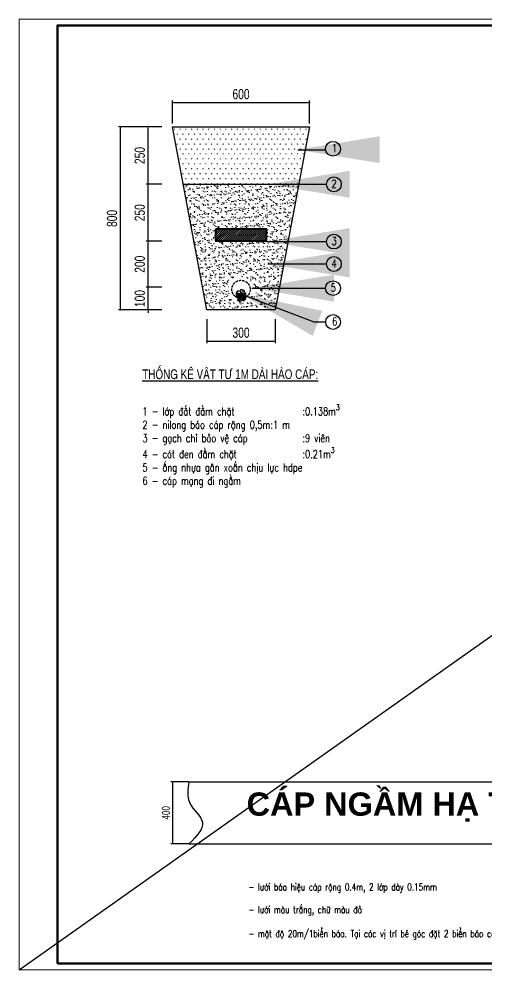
# Model space of a CAD drawing. Header units: millimetres. Extents: x -1075388 to -537338, y 70651 to 270651.
# Drawn here: x -697388 to -653516, y 97125 to 186225 of the extents above; entities that cross this region are included whole.
import ezdxf
from ezdxf.enums import TextEntityAlignment as Align

# ---------------------------------------------------------------- set-up
doc = ezdxf.new("R2010")
doc.units = ezdxf.units.MM
doc.header["$LTSCALE"] = 5
doc.linetypes.add('CENTER2', pattern=[28.575, 19.05, -3.175, 3.175, -3.175])
doc.linetypes.add('HIDDEN', pattern=[0.375, 0.25, -0.125])
doc.layers.get('0').update_dxf_attribs({"linetype": 'CENTER2'})
for name, color, linetype, lineweight in [('BICO-9-NÉT CỬA', 9, 'Continuous', 25), ('Khungten_LCDI', 7, 'Continuous', 25), ('LC Dim', 8, 'Continuous', 18), ('LC Dim @ 15', 8, 'Continuous', 18), ('LC Hatch', 252, 'Continuous', 9), ('LC Net dam2', 6, 'Continuous', 40), ('LC Net thay', 7, 'Continuous', 25), ('LC Text1', 3, 'Continuous', 20), ('LC Text2', 7, 'Continuous', 25)]:
    doc.layers.add(name, color=color, linetype=linetype, lineweight=lineweight)
doc.layers.add('Chudien', color=4, linetype='HIDDEN')
doc.layers.add('KCS_Plotter', color=11, linetype='Continuous', plot=False)
doc.styles.add('Dung', font='VNARIALN.TTF', dxfattribs={"width": 0.9, "height": 2.5})
doc.styles.add('HOATBIF', font='hoatbif.shx', dxfattribs={"width": 0.75})
doc.styles.add('Khungten', font='VHAVAN.TTF', dxfattribs={"width": 0.9, "height": 5000})
doc.styles.add('LC 3', font='vnsimli.shx', dxfattribs={"width": 0.75})
doc.styles.add('T2', font='VHARIAL.TTF', dxfattribs={"width": 0.8})
doc.styles.add('Title', font='VHBLACK.TTF')
doc.linetypes.add('ZIGZAG', pattern='A,0.00254,-5.08,[131,ltypeshp.shx,S=5.08,R=0,X=-5.08,Y=0],-10.16,[131,ltypeshp.shx,S=5.08,R=180,X=5.08,Y=0],-5.08', length=20.32254)
doc.dimstyles.new('1-100', dxfattribs={"dimscale": 100, "dimtxt": 2.5, "dimasz": 0.35, "dimexe": 0.5, "dimexo": 0, "dimgap": 0.8, "dimtad": 1, "dimdec": 0, "dimzin": 0, "dimdsep": 46, "dimtxsty": 'HOATBIF', "dimblk1": 'DOT', "dimblk2": 'DOT', "dimsah": 1, "dimcen": -1, "dimdle": 1, "dimclrd": 256, "dimclre": 256, "dimclrt": 4, "dimadec": 3, "dimazin": 2, "dimtfac": 0.333333, "dimtdec": 0, "dimtix": 1, "dimtmove": 2, "dimatfit": 3, "dimldrblk": 'DOT', "dimfxl": 1, "dimtvp": 0.833333, "dimtolj": 1, "dimtzin": 0, "dimarcsym": 0})
doc.dimstyles.new('1-100(1-50)', dxfattribs={"dimscale": 50, "dimtxt": 2.5, "dimasz": 0.35, "dimexe": 0.5, "dimexo": 0, "dimgap": 0.8, "dimtad": 1, "dimdec": 0, "dimzin": 0, "dimdsep": 46, "dimtxsty": 'HOATBIF', "dimblk1": 'DOT', "dimblk2": 'DOT', "dimsah": 1, "dimcen": -1, "dimdle": 1, "dimclrd": 256, "dimclre": 256, "dimclrt": 4, "dimadec": 3, "dimazin": 2, "dimtfac": 0.333333, "dimtdec": 0, "dimtix": 1, "dimtmove": 2, "dimatfit": 3, "dimldrblk": 'DOT', "dimfxl": 1, "dimtvp": 0.833333, "dimtolj": 1, "dimtzin": 0, "dimarcsym": 0})
doc.dimstyles.new('KT moi', dxfattribs={"dimscale": 0, "dimtxt": 2.5, "dimasz": 1.5, "dimexe": 1.25, "dimexo": 0.625, "dimgap": 1, "dimtad": 1, "dimdec": 0, "dimdsep": 46, "dimtxsty": 'Dung', "dimblk": 'OPEN30', "dimcen": 2.5, "dimclrd": 4, "dimclre": 4, "dimadec": 0, "dimazin": 0, "dimtfac": 1, "dimtdec": 0, "dimtmove": 0, "dimatfit": 3, "dimfxl": 1, "dimtolj": 1, "dimtzin": 0, "dimarcsym": 0})

# ---------------------------------------------------------------- blocks, each defined once
blk = doc.blocks.new('lcdi fix')
at = {"layer": 'Defpoints', "lineweight": 0}
blk.add_lwpolyline([(-1200, -14850), (-1200, 14850), (40800, 14850), (40800, -14850)], close=True, dxfattribs=at)
at = {"layer": 'Khungten_LCDI', "color": 5, "lineweight": 60}
blk.add_lwpolyline([(0, -14650), (0, 14650), (40600, 14650), (40600, -14650)], close=True, dxfattribs=at)
at = {"color": 7, "style": 'Khungten', "width": 0.8}
for tag, p in [('REVISION', (39499, -10746)), ('NGAYHT', (39546, -11609))]:
    blk.add_attdef(tag, text='', height=200, dxfattribs=at).set_placement(p, align=Align.CENTER)
at = {"layer": 'LC Text1', "style": 'Title', "width": 1.485915}
for tag, p, p2 in [('TENBANVE1', (36913, -8886), (40339, -8886)), ('TENBANVE2', (36913, -9562), (40339, -9562))]:
    blk.add_attdef(tag, text='', height=250, dxfattribs=at).set_placement(p, p2, align=Align.FIT)
at = {"layer": 'LC Text1', "style": 'Title', "width": 0.7}
blk.add_attdef('SOBANVE', text='', height=250, dxfattribs=at).set_placement((39562, -13896), align=Align.CENTER)
blk = doc.blocks.new('DOT')
at = {"color": 0, "linetype": 'ByBlock'}
blk.add_line((-0.5, 0), (-1, 0), dxfattribs=at)
at = {"color": 0, "linetype": 'ByBlock', "const_width": 0.5}
blk.add_lwpolyline([(-0.25, 0, 1), (0.25, 0, 1)], format="xyb", close=True, dxfattribs=at)
blk = doc.blocks.new('*D118')
at = {"layer": 'Defpoints', "color": 0, "transparency": 16777216}
for p in [(-658937.383, 144343.899), (-658938.127, 144340.994), (-658937.383, 144340.994)]:
    blk.add_point(p, dxfattribs=at)
at = {"layer": 'LC Dim', "lineweight": -2, "transparency": 16777216}
for p, q in [((-658937.383, 144343.899), (-658938.202, 144343.899)), ((-658938.127, 144343.846), (-658938.127, 144341.046)), ((-658937.383, 144340.994), (-658938.202, 144340.994))]:
    blk.add_line(p, q, dxfattribs=at)
at = {"layer": 'LC Dim', "lineweight": -2, "transparency": 16777216, "xscale": 0.0525, "yscale": 0.0525, "zscale": 0.0525}
for p, rotation in [((-658938.127, 144343.899), 90), ((-658938.127, 144340.994), 270)]:
    blk.add_blockref('DOT', p, dxfattribs=dict(at, rotation=rotation))
at = {"layer": 'LC Dim', "color": 4, "transparency": 16777216, "insert": (-658938.435, 144342.446), "char_height": 0.375, "attachment_point": 5, "rotation": 90, "style": 'HOATBIF'}
blk.add_mtext('\\A1;400', dxfattribs=at)
blk = doc.blocks.new('_Dot')
at = {"color": 0, "linetype": 'ByBlock', "lineweight": -2}
blk.add_line((-0.5, 0), (-1, 0), dxfattribs=at)
at = {"color": 0, "linetype": 'ByBlock', "const_width": 0.5}
blk.add_lwpolyline([(-0.25, 0, 1), (0.25, 0, 1)], format="xyb", close=True, dxfattribs=at)
blk = doc.blocks.new('*D112')
at = {"layer": 'Defpoints', "color": 0, "transparency": 16777216}
for p in [(13090.19, 58269.5), (13109.03, 58269.5), (13109.03, 58263.45)]:
    blk.add_point(p, dxfattribs=at)
at = {"layer": 'LC Dim', "lineweight": -2, "transparency": 16777216}
for p, q in [((13090.19, 58269.5), (13090.19, 58262.89)), ((13109.03, 58269.5), (13109.03, 58262.89)), ((13090.59, 58263.45), (13108.64, 58263.45))]:
    blk.add_line(p, q, dxfattribs=at)
at = {"layer": 'LC Dim', "lineweight": -2, "transparency": 16777216, "xscale": 0.392, "yscale": 0.392, "zscale": 0.392, "rotation": 180}
blk.add_blockref('DOT', (13090.19, 58263.45), dxfattribs=at)
at = {"layer": 'LC Dim', "lineweight": -2, "transparency": 16777216, "xscale": 0.392, "yscale": 0.392, "zscale": 0.392}
blk.add_blockref('DOT', (13109.03, 58263.45), dxfattribs=at)
at = {"layer": 'LC Dim', "color": 4, "transparency": 16777216, "insert": (13099.61, 58265.75), "char_height": 2.8, "attachment_point": 5, "style": 'HOATBIF'}
blk.add_mtext('\\A1;300', dxfattribs=at)
blk = doc.blocks.new('*D113')
at = {"layer": 'Defpoints', "color": 0, "transparency": 16777216}
for p in [(13118.45, 58328.91), (13080.77, 58323.16), (13118.45, 58323.16)]:
    blk.add_point(p, dxfattribs=at)
at = {"layer": 'LC Dim', "lineweight": -2, "transparency": 16777216}
for p, q in [((13080.77, 58323.16), (13080.77, 58329.47)), ((13081.17, 58328.91), (13118.06, 58328.91)), ((13118.45, 58323.16), (13118.45, 58329.47))]:
    blk.add_line(p, q, dxfattribs=at)
at = {"layer": 'LC Dim', "lineweight": -2, "transparency": 16777216, "xscale": 0.392, "yscale": 0.392, "zscale": 0.392, "rotation": 180}
blk.add_blockref('DOT', (13080.77, 58328.91), dxfattribs=at)
at = {"layer": 'LC Dim', "lineweight": -2, "transparency": 16777216, "xscale": 0.392, "yscale": 0.392, "zscale": 0.392}
blk.add_blockref('DOT', (13118.45, 58328.91), dxfattribs=at)
at = {"layer": 'LC Dim', "color": 4, "transparency": 16777216, "insert": (13099.61, 58331.21), "char_height": 2.8, "attachment_point": 5, "style": 'HOATBIF'}
blk.add_mtext('\\A1;600', dxfattribs=at)
blk = doc.blocks.new('_Open30')
at = {"color": 0, "linetype": 'ByBlock', "lineweight": -2}
for p, q in [((-1, 0.268), (0, 0)), ((0, 0), (-1, -0.268)), ((0, 0), (-1, 0))]:
    blk.add_line(p, q, dxfattribs=at)
blk = doc.blocks.new('*D107')
at = {"layer": 'Defpoints', "color": 0, "transparency": 16777216}
for p in [(13074.11, 58278.28), (13077.85, 58278.28), (13077.85, 58272)]:
    blk.add_point(p, dxfattribs=at)
at = {"layer": 'LC Dim', "lineweight": -2, "transparency": 16777216}
for p, q in [((13074.11, 58278.67), (13074.11, 58279.06)), ((13077.85, 58278.28), (13073.55, 58278.28)), ((13074.11, 58272), (13074.11, 58278.28)), ((13077.85, 58272), (13073.55, 58272)), ((13074.11, 58271.61), (13074.11, 58271.21))]:
    blk.add_line(p, q, dxfattribs=at)
at = {"layer": 'LC Dim', "lineweight": -2, "transparency": 16777216, "xscale": 0.392, "yscale": 0.392, "zscale": 0.392}
for p, rotation in [((13074.11, 58278.28), 270), ((13074.11, 58272), 90)]:
    blk.add_blockref('DOT', p, dxfattribs=dict(at, rotation=rotation))
at = {"layer": 'LC Dim', "color": 4, "transparency": 16777216, "insert": (13071.82, 58275.14), "char_height": 2.8, "attachment_point": 5, "rotation": 90, "style": 'HOATBIF'}
blk.add_mtext('\\A1;100', dxfattribs=at)
blk = doc.blocks.new('*D108')
at = {"layer": 'Defpoints', "color": 0, "transparency": 16777216}
for p in [(13074.11, 58290.84), (13077.85, 58290.84), (13077.85, 58278.28)]:
    blk.add_point(p, dxfattribs=at)
at = {"layer": 'LC Dim', "lineweight": -2, "transparency": 16777216}
for p, q in [((13077.85, 58290.84), (13073.55, 58290.84)), ((13074.11, 58278.67), (13074.11, 58290.44)), ((13077.85, 58278.28), (13073.55, 58278.28))]:
    blk.add_line(p, q, dxfattribs=at)
at = {"layer": 'LC Dim', "lineweight": -2, "transparency": 16777216, "xscale": 0.392, "yscale": 0.392, "zscale": 0.392}
for p, rotation in [((13074.11, 58290.84), 90), ((13074.11, 58278.28), 270)]:
    blk.add_blockref('DOT', p, dxfattribs=dict(at, rotation=rotation))
at = {"layer": 'LC Dim', "color": 4, "transparency": 16777216, "insert": (13071.82, 58284.56), "char_height": 2.8, "attachment_point": 5, "rotation": 90, "style": 'HOATBIF'}
blk.add_mtext('\\A1;200', dxfattribs=at)
blk = doc.blocks.new('*D109')
at = {"layer": 'Defpoints', "color": 0, "transparency": 16777216}
for p in [(13074.11, 58306.54), (13077.85, 58306.54), (13077.85, 58290.84)]:
    blk.add_point(p, dxfattribs=at)
at = {"layer": 'LC Dim', "lineweight": -2, "transparency": 16777216}
for p, q in [((13077.85, 58306.54), (13073.55, 58306.54)), ((13074.11, 58291.23), (13074.11, 58306.14)), ((13077.85, 58290.84), (13073.55, 58290.84))]:
    blk.add_line(p, q, dxfattribs=at)
at = {"layer": 'LC Dim', "lineweight": -2, "transparency": 16777216, "xscale": 0.392, "yscale": 0.392, "zscale": 0.392}
for p, rotation in [((13074.11, 58306.54), 90), ((13074.11, 58290.84), 270)]:
    blk.add_blockref('DOT', p, dxfattribs=dict(at, rotation=rotation))
at = {"layer": 'LC Dim', "color": 4, "transparency": 16777216, "insert": (13071.82, 58298.69), "char_height": 2.8, "attachment_point": 5, "rotation": 90, "style": 'HOATBIF'}
blk.add_mtext('\\A1;250', dxfattribs=at)
blk = doc.blocks.new('*D110')
at = {"layer": 'Defpoints', "color": 0, "transparency": 16777216}
for p in [(13074.11, 58322.24), (13077.85, 58322.24), (13077.85, 58306.54)]:
    blk.add_point(p, dxfattribs=at)
at = {"layer": 'LC Dim', "lineweight": -2, "transparency": 16777216}
for p, q in [((13077.85, 58322.24), (13073.55, 58322.24)), ((13074.11, 58306.93), (13074.11, 58321.84)), ((13077.85, 58306.54), (13073.55, 58306.54))]:
    blk.add_line(p, q, dxfattribs=at)
at = {"layer": 'LC Dim', "lineweight": -2, "transparency": 16777216, "xscale": 0.392, "yscale": 0.392, "zscale": 0.392}
for p, rotation in [((13074.11, 58322.24), 90), ((13074.11, 58306.54), 270)]:
    blk.add_blockref('DOT', p, dxfattribs=dict(at, rotation=rotation))
at = {"layer": 'LC Dim', "color": 4, "transparency": 16777216, "insert": (13071.82, 58314.39), "char_height": 2.8, "attachment_point": 5, "rotation": 90, "style": 'HOATBIF'}
blk.add_mtext('\\A1;250', dxfattribs=at)
blk = doc.blocks.new('*D111')
at = {"layer": 'Defpoints', "color": 0, "transparency": 16777216}
for p in [(13066.49, 58322.24), (13075.72, 58322.24), (13075.72, 58272)]:
    blk.add_point(p, dxfattribs=at)
at = {"layer": 'LC Dim', "lineweight": -2, "transparency": 16777216}
for p, q in [((13075.72, 58322.24), (13065.93, 58322.24)), ((13066.49, 58272.39), (13066.49, 58321.84)), ((13075.72, 58272), (13065.93, 58272))]:
    blk.add_line(p, q, dxfattribs=at)
at = {"layer": 'LC Dim', "lineweight": -2, "transparency": 16777216, "xscale": 0.392, "yscale": 0.392, "zscale": 0.392}
for p, rotation in [((13066.49, 58322.24), 90), ((13066.49, 58272), 270)]:
    blk.add_blockref('DOT', p, dxfattribs=dict(at, rotation=rotation))
at = {"layer": 'LC Dim', "color": 4, "transparency": 16777216, "insert": (13064.2, 58297.12), "char_height": 2.8, "attachment_point": 5, "rotation": 90, "style": 'HOATBIF'}
blk.add_mtext('\\A1;800', dxfattribs=at)
blk = doc.blocks.new('mb131313')
at = {"layer": 'LC Dim', "linetype": 'Continuous'}
h = blk.add_hatch(dxfattribs=at)
h.set_pattern_fill('ANSI31', color=256, scale=3.139966)
h.set_pattern_definition([(45, (-17040.1811, 79559.46403), (-0.2775364253, 0.2775364253), [])])
h.paths.add_polyline_path([(13092.71, 58294.29), (13092.71, 58290.84), (13106.52, 58290.84), (13106.52, 58294.29)])
at = {"layer": 'LC Hatch'}
h = blk.add_hatch(dxfattribs=at)
h.set_pattern_fill('SWAMP', color=256, scale=1.569983, style=0)
h.set_pattern_definition([(0, (-17040.1811, 79559.464), (0.784991554, 1.359645253), [0.19624789, -1.37373522]), (90, (-17040.083, 79559.464), (-0.784991554, 1.359645253), [0.098123944, -2.62116656]), (90, (-17040.0585, 79559.464), (-0.784991554, 1.359645253), [0.078499155, -2.64079135]), (90, (-17040.1075, 79559.464), (-0.784991554, 1.359645253), [0.078499155, -2.64079135]), (60, (-17040.0339, 79559.464), (-0.78499155, 1.359645254), [0.062799324, -1.50718378]), (120, (-17040.132, 79559.464), (-1.569983106, 6e-10), [0.062799324, -1.50718378])])
h.paths.add_polyline_path([(13080.77, 58322.24), (13083.72, 58306.54), (13115.51, 58306.54), (13118.45, 58322.24)])
h = blk.add_hatch(dxfattribs=at)
h.set_pattern_fill('AR-SAND,_O', color=256, scale=0.94199)
h.set_pattern_definition([(37.5, (-17040.1811, 79559.464), (-0.059339105, 1.81504846), [0, -1.431824594, 0, -1.60138277, 0, -1.53073353]), (7.5, (-17040.181, 79559.464), (1.66711172, 2.65843299), [0, -0.77243169, 0, -1.290526114, 0, -0.49454468]), (327.5, (-17041.3398, 79559.464), (2.93349007, 0.00533077), [0, -0.47099493, 0, -1.695581756, 0, -2.21367618]), (317.5, (-17041.3398, 79559.464), (2.8317408, 0.82676149), [0, -0.235497466, 0, -1.11154804, 0, -1.271686317])])
h.paths.add_polyline_path([(13083.72, 58306.54), (13090.19, 58272), (13109.03, 58272), (13115.51, 58306.54)])
h.paths.add_polyline_path([(13092.71, 58294.29), (13106.52, 58294.29), (13106.52, 58290.84), (13092.71, 58290.84)], flags=16)
h.paths.add_polyline_path([(13098.57, 58280.87), (13099.08, 58281), (13099.61, 58281.04), (13100.14, 58281), (13100.66, 58280.87), (13101.15, 58280.67), (13101.61, 58280.39), (13102.01, 58280.05), (13102.36, 58279.64), (13102.64, 58279.19), (13102.84, 58278.7), (13102.96, 58278.18), (13103.01, 58277.65), (13102.96, 58277.12), (13102.84, 58276.6), (13102.64, 58276.11), (13102.36, 58275.66), (13102.01, 58275.25), (13101.61, 58274.91), (13101.15, 58274.63), (13100.66, 58274.42), (13100.14, 58274.3), (13099.61, 58274.26), (13099.08, 58274.3), (13098.57, 58274.42), (13098.07, 58274.63), (13097.62, 58274.91), (13097.22, 58275.25), (13096.87, 58275.66), (13096.59, 58276.11), (13096.39, 58276.6), (13096.27, 58277.12), (13096.22, 58277.65), (13096.27, 58278.18), (13096.39, 58278.7), (13096.59, 58279.19), (13096.87, 58279.64), (13097.22, 58280.05), (13097.62, 58280.39), (13098.07, 58280.67)], flags=16)
h.paths.add_polyline_path([(13102.13, 58277.65, -1), (13097.1, 58277.65, -1)], flags=0)
at = {"layer": 'LC Net dam2', "linetype": 'Continuous'}
blk.add_lwpolyline([(13092.71, 58294.29), (13106.52, 58294.29), (13106.52, 58290.84), (13092.71, 58290.84)], close=True, dxfattribs=at)
at = {"layer": 'LC Net thay', "color": 1, "linetype": 'ZIGZAG', "ltscale": 3}
blk.add_line((13083.72, 58306.54), (13115.51, 58306.54), dxfattribs=at)
at = {"layer": 'LC Net thay', "linetype": 'Continuous'}
blk.add_lwpolyline([(13090.19, 58272), (13080.77, 58322.24), (13118.45, 58322.24), (13109.03, 58272)], close=True, dxfattribs=at)
at = {"layer": 'LC Text2', "linetype": 'ByBlock'}
for centre in [(13124.85, 58316.23), (13125.1, 58306.48), (13125.1, 58290.77), (13125.1, 58284.62), (13124.87, 58277.99), (13124.88, 58268.71)]:
    blk.add_circle(centre, 2.03, dxfattribs=at)
at = {"layer": 'LC Text1', "color": 3, "insert": (13072.54, 58246.03), "char_height": 2.1964, "width": 71.2321, "attachment_point": 1, "style": 'LC 3'}
blk.add_mtext('\\A1;1 - líp ®Êt ®Çm chÆt^I^I^I:0.138m{\\H0.7x;\\S3^ ;\\H1.4286x;\\P}2 - nilong b¸o c¸p réng 0,5m^I:1 m{\\H2.50595x; }\\P3 - g¹ch chØ b¶o vÖ c¸p^I^I:9 viªn{\\H2.02778x; }\\P4 - c¸t ®en ®Çm chÆt^I^I^I:0.21m{\\H0.7x;\\S3^ ;\\H3.11177x; }\\P5 - èng nhùa g©n xo¾n chÞu lùc hdpe{\\H2.11321x; }\\P6 - c¸p m¹ng ®i ngÇm  {\\H2.13488x; }', dxfattribs=at)
at = {"layer": 'LC Text2', "linetype": 'ByBlock', "char_height": 2.1964, "width": 7.1672, "attachment_point": 1, "style": 'LC 3'}
for s, insert in [('\\pi3.38747;1', (13121.18, 58317.49)), ('\\pi3.03448;2', (13121.43, 58307.74)), ('\\pi3.03448;3', (13121.43, 58292.02)), ('\\pi2.99526;4', (13121.43, 58285.87)), ('\\pi3.03448;5', (13121.2, 58279.25)), ('\\pi3.0737;6', (13121.54, 58269.97))]:
    blk.add_mtext(s, dxfattribs=dict(at, insert=insert))
at = {"layer": 'LC Text2', "insert": (13072.51, 58255.7), "char_height": 2.6357, "width": 49.4244, "attachment_point": 1, "style": 'T2'}
blk.add_mtext('{\\f.VnArial NarrowH|b0|i0|c0|p34;\\W0.9;\\LTHèNG K£ VËT T¦ 1M DµI HµO C¸P:}', dxfattribs=at)
at = {"layer": 'LC Dim', "color": 2}
for base, p1, p2, text, picture, middle in [((13118.45, 58328.91), (13080.77, 58323.16), (13118.45, 58323.16), '600', '*D113', (13099.61, 58331.21)), ((13109.03, 58263.45), (13090.19, 58269.5), (13109.03, 58269.5), '300', '*D112', (13099.61, 58265.75))]:
    dim = blk.add_linear_dim(base=base, p1=p1, p2=p2, text=text, dimstyle='1-100', override={"dimscale": 1.12}, dxfattribs=at)
    dim.commit()
    dim.dimension.update_dxf_attribs({"geometry": picture, "text_midpoint": middle})
for base, p1, p2, text, picture, middle in [((13066.49, 58322.24), (13075.72, 58272), (13075.72, 58322.24), '800', '*D111', (13064.2, 58297.12)), ((13074.11, 58322.24), (13077.85, 58306.54), (13077.85, 58322.24), '250', '*D110', (13071.82, 58314.39)), ((13074.11, 58306.54), (13077.85, 58290.84), (13077.85, 58306.54), '250', '*D109', (13071.82, 58298.69)), ((13074.11, 58290.84), (13077.85, 58278.28), (13077.85, 58290.84), '200', '*D108', (13071.82, 58284.56)), ((13074.11, 58278.28), (13077.85, 58272), (13077.85, 58278.28), '100', '*D107', (13071.82, 58275.14))]:
    dim = blk.add_linear_dim(base=base, p1=p1, p2=p2, angle=90, text=text, dimstyle='1-100', override={"dimscale": 1.12}, dxfattribs=at)
    dim.commit()
    dim.dimension.update_dxf_attribs({"geometry": picture, "text_midpoint": middle})
at = {"layer": 'LC Dim @ 15', "color": 2}
for points in [[(13115.19, 58315.98), (13122.84, 58315.98)], [(13106.96, 58306.48), (13120.14, 58306.48), (13123.08, 58306.48)], [(13106.96, 58290.77), (13120.14, 58290.77), (13123.08, 58290.77)], [(13106.96, 58284.62), (13120.14, 58284.62), (13123.08, 58284.62)]]:
    blk.add_leader(points, dimstyle='KT moi', override={"dimscale": 15, "dimatfit": 1}, dxfattribs=at)
at = {"color": 0, "linetype": 'ZIGZAG', "ltscale": 0.8}
blk.add_wipeout([(13099.61, 58281.04), (13100.14, 58281), (13100.66, 58280.87), (13101.15, 58280.67), (13101.61, 58280.39), (13102.01, 58280.05), (13102.36, 58279.64), (13102.64, 58279.19), (13102.84, 58278.7), (13102.96, 58278.18), (13103.01, 58277.65), (13102.96, 58277.12), (13102.84, 58276.6), (13102.64, 58276.11), (13102.36, 58275.66), (13102.01, 58275.25), (13101.61, 58274.91), (13101.15, 58274.63), (13100.66, 58274.42), (13100.14, 58274.3), (13099.61, 58274.26), (13099.08, 58274.3), (13098.57, 58274.42), (13098.07, 58274.63), (13097.62, 58274.91), (13097.22, 58275.25), (13096.87, 58275.66), (13096.59, 58276.11), (13096.39, 58276.6), (13096.27, 58277.12), (13096.22, 58277.65), (13096.27, 58278.18), (13096.39, 58278.7), (13096.59, 58279.19), (13096.87, 58279.64), (13097.22, 58280.05), (13097.62, 58280.39), (13098.07, 58280.67), (13098.57, 58280.87), (13099.08, 58281)], dxfattribs=at).dxf.layer = 'Chudien'
at = {"layer": 'Chudien'}
h = blk.add_hatch(dxfattribs=at)
h.set_pattern_fill('ANSI31', color=0, scale=0.049737, style=0)
h.set_pattern_definition([(45, (12529.71078, 58264.8545), (-0.111662895, 0.111662895), [])])
h.paths.add_polyline_path([(13098.71, 58275.99, 1), (13099.59, 58275.99, 1)])
h = blk.add_hatch(dxfattribs=at)
h.set_pattern_fill('ANSI31', color=0, scale=0.049737, style=0)
h.set_pattern_definition([(135, (13669.51815, 58264.8545), (0.111662895, 0.111662895), [])])
h.paths.add_polyline_path([(13099.64, 58275.99, 1), (13100.51, 58275.99, 1)])
h = blk.add_hatch(dxfattribs=at)
h.set_pattern_fill('ANSI31', color=0, scale=0.049737, style=0)
h.set_pattern_definition([(315, (12529.71078, 58286.14818), (-0.111662895, -0.111662895), [])])
h.paths.add_polyline_path([(13098.71, 58275.02, -1), (13099.59, 58275.02, -1)])
h = blk.add_hatch(dxfattribs=at)
h.set_pattern_fill('ANSI31', color=0, scale=0.049737, style=0)
h.set_pattern_definition([(225, (13669.51815, 58286.14818), (0.111662895, -0.111662895), [])])
h.paths.add_polyline_path([(13099.64, 58275.02, -1), (13100.51, 58275.02, -1)])
at = {"layer": 'Chudien', "color": 0, "ltscale": 0.5}
blk.add_circle((13099.61, 58277.65), 2.51, dxfattribs=at)
at = {"layer": 'Chudien', "color": 0}
for centre, radius in [((13099.61, 58276.38), 1.24), ((13099.61, 58275.5), 1.24), ((13099.15, 58276.86), 0.44), ((13099.15, 58275.99), 0.44), ((13100.08, 58276.86), 0.44), ((13100.08, 58275.99), 0.44), ((13099.15, 58275.9), 0.44), ((13099.15, 58275.02), 0.44), ((13100.08, 58275.9), 0.44), ((13100.08, 58275.02), 0.44)]:
    blk.add_circle(centre, radius, dxfattribs=at)
at = {"layer": 'LC Dim @ 15', "color": 2}
for points in [[(13099.61, 58276.38), (13119.63, 58268.71), (13122.85, 58268.71)], [(13102.6, 58277.99), (13122.84, 58277.99)]]:
    blk.add_leader(points, dimstyle='KT moi', override={"dimscale": 15, "dimatfit": 1}, dxfattribs=at)
blk = doc.blocks.new('b12121')
at = {"color": 0}
for points in [[(-658937.356, 144343.899), (-658899.12, 144343.899)], [(-658937.356, 144340.994), (-658899.12, 144340.994)]]:
    blk.add_lwpolyline(points, dxfattribs=at)
blk.add_spline([(-658937.356, 144343.899), (-658937.321, 144342.903), (-658936.724, 144342.008), (-658937.356, 144340.994)], degree=3, dxfattribs=at)
at = {"xscale": 0.1707346660818, "yscale": 0.1707346660818, "zscale": 0.1707346660818}
blk.add_blockref('mb131313', (-661171.472, 134416.95), dxfattribs=at)
at = {"color": 1, "insert": (-658934.652, 144343.398), "char_height": 1.08926, "width": 24.50268, "attachment_point": 1}
blk.add_mtext('{\\f.VnArialH|b1|i0|c0|p34;c¸p ngÇm h¹ thÕ}', dxfattribs=at)
at = {"layer": 'LC Text1', "color": 3, "style": 'LC 3', "width": 0.75}
for s, p in [('- l\xadíi b¸o hiÖu c¸p réng 0.4m, 2 líp dµy 0.15mm', (-658934.565, 144338.803)), ('- l\xadíi mµu tr¾ng, ch÷ mµu ®á', (-658934.565, 144337.741)), ('- mËt ®é 20m/1biÓn b¸o. T¹i c¸c vÞ trÝ bÎ gãc ®Æt 2 biÓn b¸o c¸p tr\xadíc vµ sau khi bÎ gãc.', (-658934.566, 144336.622))]:
    blk.add_text(s, height=0.33228, dxfattribs=at).set_placement(p)
at = {"layer": 'LC Dim'}
dim = blk.add_aligned_dim(p1=(-658937.383, 144343.899), p2=(-658937.383, 144340.994), distance=-0.744, text='400', dimstyle='1-100(1-50)', override={"dimscale": 0.15, "dimdec": 2}, dxfattribs=at)
dim.commit()
dim.dimension.update_dxf_attribs({"geometry": '*D118', "text_midpoint": (-658938.435, 144342.446)})

msp = doc.modelspace()

# ---------------------------------------------------------------- block references
at = {"layer": 'LC Net thay', "xscale": 3.00000000000254, "yscale": 3.00000000000254, "zscale": 3.00000000000254}
msp.add_blockref('lcdi fix', (-693787.672, 141674.99, 2329), dxfattribs=at)

# ---------------------------------------------------------------- next in the draw order: block references
at = {"layer": 'BICO-9-NÉT CỬA', "xscale": 2000.000000000606, "yscale": 2000.000000000606, "zscale": 2000.000000000606}
msp.add_blockref('b12121', (1317193254.076, -288573038.042, 2329), dxfattribs=at)

# ---------------------------------------------------------------- next in the draw order: linework, layer by layer
at = {"layer": 'KCS_Plotter'}
msp.add_line((-697387.672, 97124.99, 4658), (-571387.675, 186224.99, 4658), dxfattribs=at)

doc.saveas('drawing.dxf')
